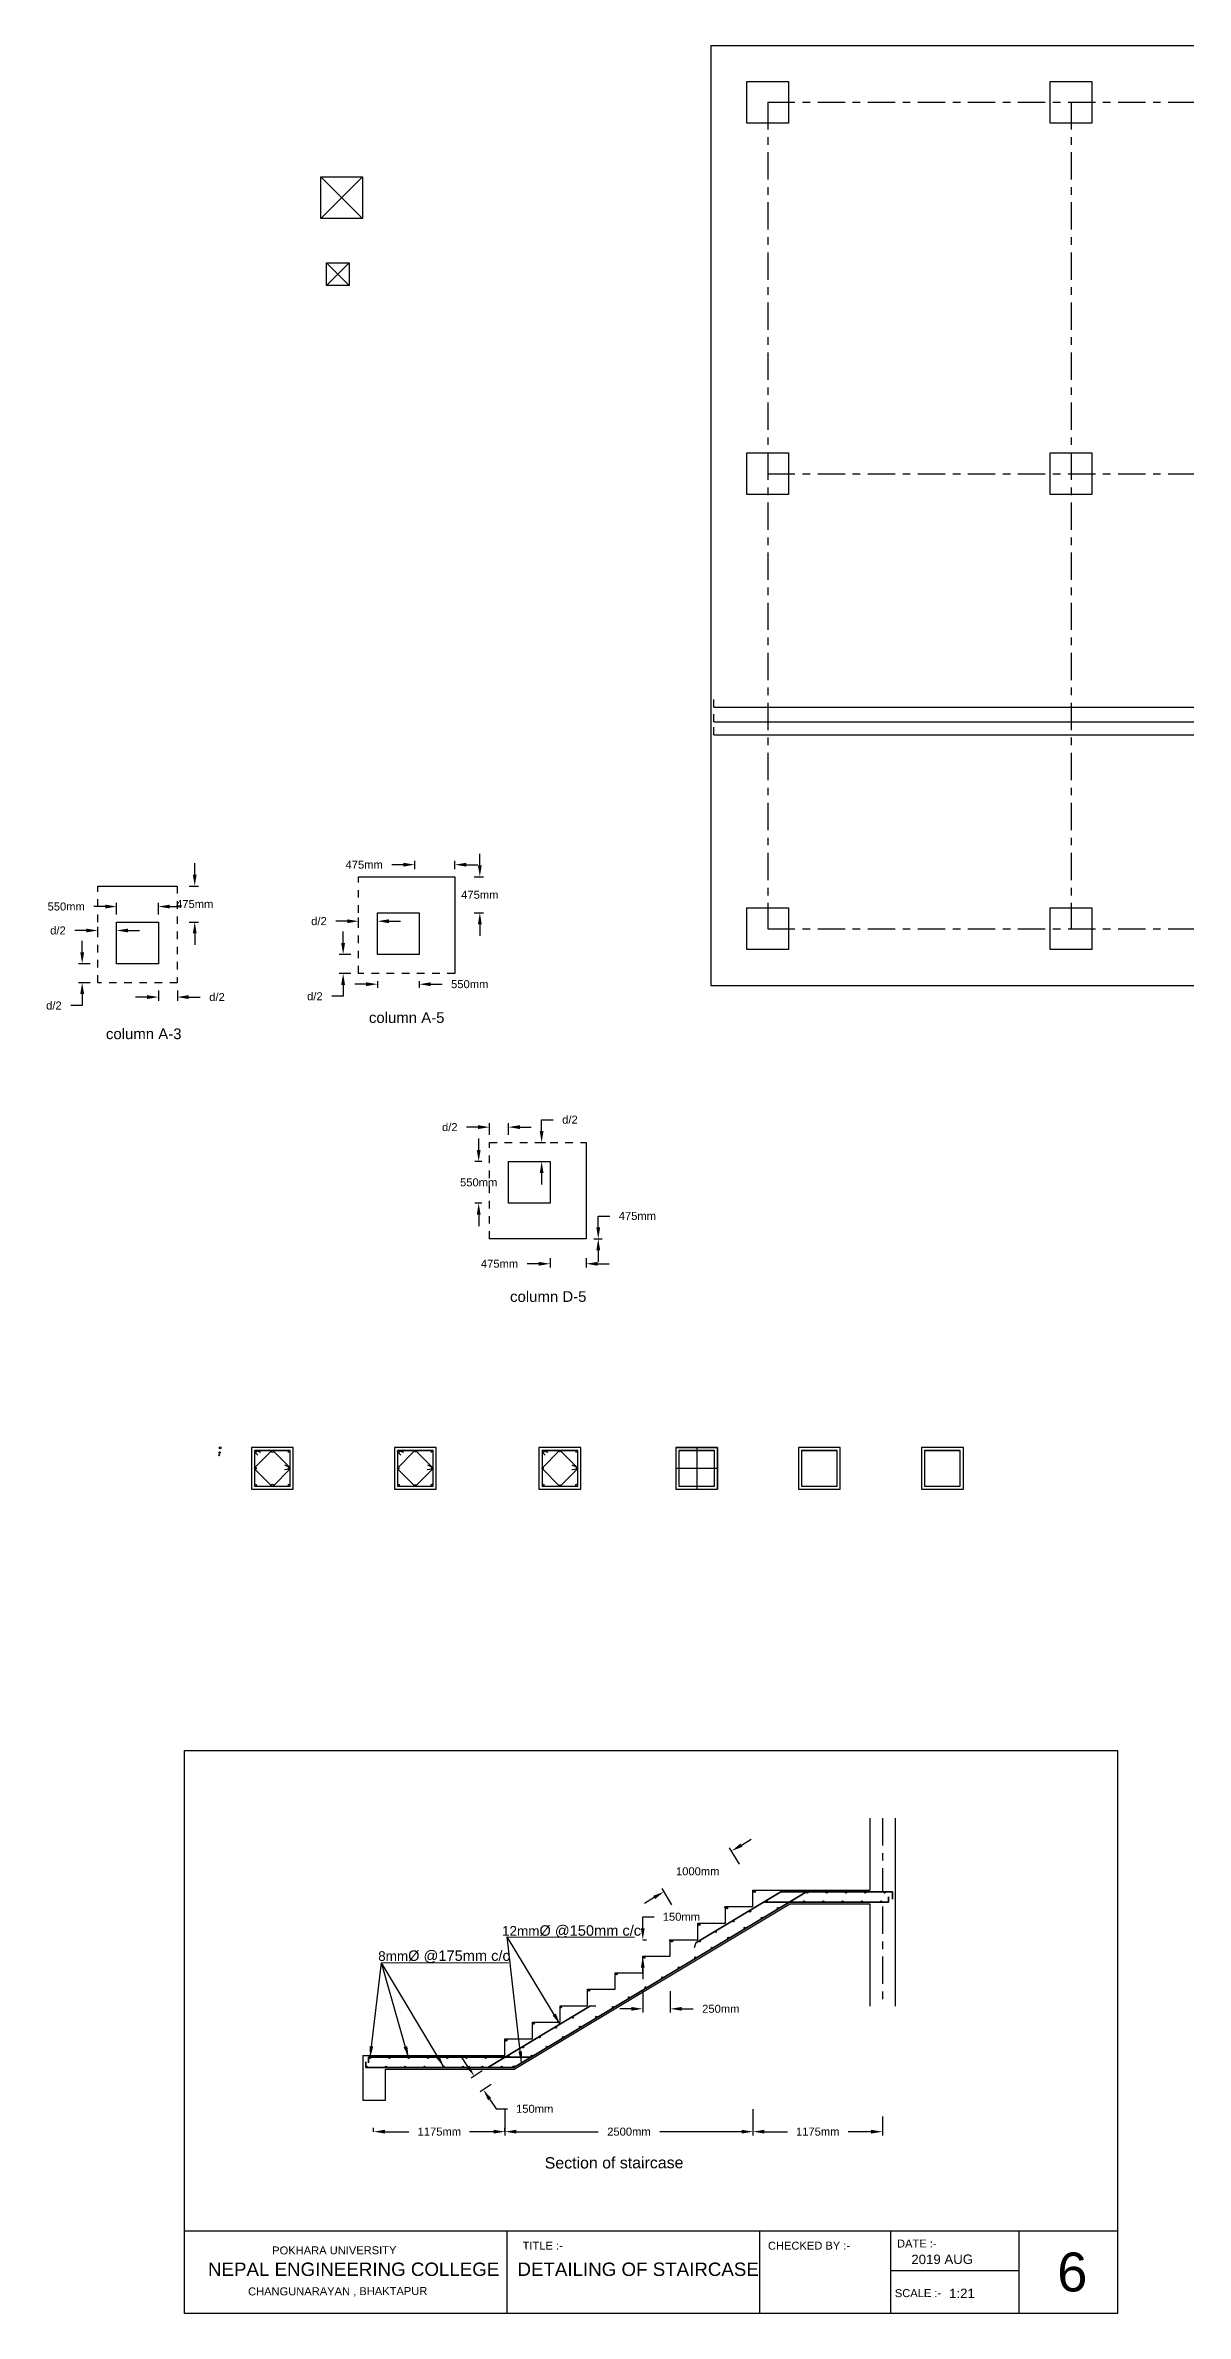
# Model space of a CAD drawing. Header units: metres. Extents: x 3 to 189, y -54 to 67.
# Drawn here: x 90.41 to 105.45, y -6.73 to 23.18 of the extents above; entities that cross this region are included whole.
import ezdxf

# ---------------------------------------------------------------- set-up
doc = ezdxf.new("R2010")
doc.units = ezdxf.units.M
doc.header["$LTSCALE"] = 0.015
doc.header["$MEASUREMENT"] = 0
doc.linetypes.add('ACAD_ISO04W100', pattern=[30, 24, -3, 0, -3])
doc.linetypes.add('DASHED2', pattern=[0.375, 0.25, -0.125])
doc.styles.get("Standard").update_dxf_attribs({"font": 'arial.ttf'})
doc.dimstyles.get("Standard").update_dxf_attribs({"dimscale": 1.005, "dimtxt": 0.105, "dimasz": 0.15, "dimexe": 0.05, "dimexo": 0.1, "dimgap": 0.125, "dimtad": 0, "dimtih": 1, "dimtoh": 1, "dimdec": 4, "dimzin": 0, "dimdsep": 46, "dimtxsty": 'Standard', "dimcen": 0.115, "dimadec": 3, "dimazin": 0, "dimtfac": 1, "dimtdec": 4, "dimtofl": 0, "dimtmove": 0, "dimatfit": 3, "dimfxl": 1, "dimfxlon": 1, "dimtolj": 1, "dimtzin": 0, "dimarcsym": 0})

# ---------------------------------------------------------------- blocks, each defined once
blk = doc.blocks.new('*D42')
at = {"color": 0, "linetype": 'Continuous', "lineweight": -2, "transparency": 16777216}
for p, q in [((98.288, -1.648), (98.288, -1.497)), ((98.288, -1.497), (98.439, -1.497)), ((98.288, -1.799), (98.338, -1.799)), ((98.288, -2.017), (98.338, -2.017)), ((98.288, -2.168), (98.288, -2.318))]:
    blk.add_line(p, q, dxfattribs=at)
at = {"color": 0, "linetype": 'Continuous', "transparency": 16777216}
for points in [[(98.263, -1.648), (98.313, -1.648), (98.288, -1.799)], [(98.263, -2.168), (98.313, -2.168), (98.288, -2.017)]]:
    blk.add_solid(points, dxfattribs=at)
at = {"layer": 'Defpoints', "color": 0, "linetype": 'Continuous', "transparency": 16777216}
for p in [(98.288, -1.799), (98.288, -1.799), (98.288, -2.017)]:
    blk.add_point(p, dxfattribs=at)
at = {"color": 0, "linetype": 'Continuous', "transparency": 16777216, "insert": (98.797, -1.497), "char_height": 0.1055, "attachment_point": 5}
blk.add_mtext('\\A1;150mm', dxfattribs=at)
blk = doc.blocks.new('*D43')
at = {"color": 0, "linetype": 'Continuous', "lineweight": -2, "transparency": 16777216}
for p, q in [((98.288, -2.48), (98.288, -2.761)), ((98.651, -2.48), (98.651, -2.761)), ((98.137, -2.711), (97.986, -2.711)), ((98.802, -2.711), (98.953, -2.711))]:
    blk.add_line(p, q, dxfattribs=at)
at = {"color": 0, "linetype": 'Continuous', "transparency": 16777216}
for points in [[(98.137, -2.686), (98.137, -2.736), (98.288, -2.711)], [(98.802, -2.686), (98.802, -2.736), (98.651, -2.711)]]:
    blk.add_solid(points, dxfattribs=at)
at = {"layer": 'Defpoints', "color": 0, "linetype": 'Continuous', "transparency": 16777216}
for p in [(98.288, -2.379), (98.651, -2.379), (98.651, -2.711)]:
    blk.add_point(p, dxfattribs=at)
at = {"color": 0, "linetype": 'Continuous', "transparency": 16777216, "insert": (99.317, -2.711), "char_height": 0.1055, "attachment_point": 5}
blk.add_mtext('\\A1;250mm', dxfattribs=at)
blk = doc.blocks.new('*D47')
at = {"color": 0, "linetype": 'Continuous', "lineweight": -2, "transparency": 16777216}
for p, q in [((95.982, -3.472), (95.899, -3.346)), ((96.17, -3.528), (96.024, -3.625)), ((96.291, -3.71), (96.145, -3.807)), ((96.27, -3.905), (96.354, -4.03)), ((96.354, -4.03), (96.505, -4.03))]:
    blk.add_line(p, q, dxfattribs=at)
at = {"color": 0, "linetype": 'Continuous', "transparency": 16777216}
for points in [[(96.003, -3.458), (95.961, -3.486), (96.066, -3.597)], [(96.291, -3.891), (96.249, -3.918), (96.187, -3.779)]]:
    blk.add_solid(points, dxfattribs=at)
at = {"layer": 'Defpoints', "color": 0, "linetype": 'Continuous', "transparency": 16777216}
for p in [(96.253, -3.473), (96.187, -3.779), (96.374, -3.654)]:
    blk.add_point(p, dxfattribs=at)
at = {"color": 0, "linetype": 'Continuous', "transparency": 16777216, "insert": (96.863, -4.03), "char_height": 0.1055, "attachment_point": 5}
blk.add_mtext('\\A1;150mm', dxfattribs=at)
blk = doc.blocks.new('*D44')
at = {"color": 0, "linetype": 'Continuous', "lineweight": -2, "transparency": 16777216}
for p, q in [((96.471, -4.035), (96.471, -4.382)), ((99.741, -4.035), (99.741, -4.382)), ((96.622, -4.331), (97.701, -4.331)), ((99.59, -4.331), (98.512, -4.331))]:
    blk.add_line(p, q, dxfattribs=at)
at = {"color": 0, "linetype": 'Continuous', "transparency": 16777216}
for points in [[(96.622, -4.306), (96.622, -4.356), (96.471, -4.331)], [(99.59, -4.306), (99.59, -4.356), (99.741, -4.331)]]:
    blk.add_solid(points, dxfattribs=at)
at = {"layer": 'Defpoints', "color": 0, "linetype": 'Continuous', "transparency": 16777216}
for p in [(96.471, -3.935), (99.741, -3.935), (99.741, -4.331)]:
    blk.add_point(p, dxfattribs=at)
at = {"color": 0, "linetype": 'Continuous', "transparency": 16777216, "insert": (98.106, -4.331), "char_height": 0.1055, "attachment_point": 5}
blk.add_mtext('\\A1;2500mm', dxfattribs=at)
blk = doc.blocks.new('*D45')
at = {"color": 0, "linetype": 'Continuous', "lineweight": -2, "transparency": 16777216}
for p, q in [((99.741, -4.131), (99.741, -4.382)), ((101.448, -4.131), (101.448, -4.382)), ((99.892, -4.331), (100.195, -4.331)), ((101.298, -4.331), (100.994, -4.331))]:
    blk.add_line(p, q, dxfattribs=at)
at = {"color": 0, "linetype": 'Continuous', "transparency": 16777216}
for points in [[(99.892, -4.306), (99.892, -4.356), (99.741, -4.331)], [(101.298, -4.306), (101.298, -4.356), (101.448, -4.331)]]:
    blk.add_solid(points, dxfattribs=at)
at = {"layer": 'Defpoints', "color": 0, "linetype": 'Continuous', "transparency": 16777216}
for p in [(99.741, -4.031), (101.448, -4.031), (101.448, -4.331)]:
    blk.add_point(p, dxfattribs=at)
at = {"color": 0, "linetype": 'Continuous', "transparency": 16777216, "insert": (100.595, -4.331), "char_height": 0.1055, "attachment_point": 5}
blk.add_mtext('\\A1;1175mm', dxfattribs=at)
blk = doc.blocks.new('*D46')
at = {"color": 0, "linetype": 'Continuous', "lineweight": -2, "transparency": 16777216}
for p, q in [((94.74, -4.331), (94.74, -4.281)), ((94.89, -4.331), (95.206, -4.331)), ((96.321, -4.331), (96.005, -4.331)), ((96.471, -4.331), (96.471, -4.281))]:
    blk.add_line(p, q, dxfattribs=at)
at = {"color": 0, "linetype": 'Continuous', "transparency": 16777216}
for points in [[(94.89, -4.306), (94.89, -4.356), (94.74, -4.331)], [(96.321, -4.306), (96.321, -4.356), (96.471, -4.331)]]:
    blk.add_solid(points, dxfattribs=at)
at = {"layer": 'Defpoints', "color": 0, "linetype": 'Continuous', "transparency": 16777216}
for p in [(94.74, -4.331), (94.74, -4.331), (96.471, -4.331)]:
    blk.add_point(p, dxfattribs=at)
at = {"color": 0, "linetype": 'Continuous', "transparency": 16777216, "insert": (95.606, -4.331), "char_height": 0.1055, "attachment_point": 5}
blk.add_mtext('\\A1;1175mm', dxfattribs=at)
blk = doc.blocks.new('*D61')
at = {"color": 0, "linetype": 'Continuous', "lineweight": -2, "transparency": 16777216}
for p, q in [((99.564, -0.805), (99.433, -0.587)), ((99.588, -0.553), (99.718, -0.475)), ((98.673, -1.34), (98.542, -1.122)), ((98.439, -1.242), (98.309, -1.32))]:
    blk.add_line(p, q, dxfattribs=at)
at = {"color": 0, "linetype": 'Continuous', "transparency": 16777216}
for points in [[(99.576, -0.531), (99.601, -0.574), (99.459, -0.63)], [(98.426, -1.221), (98.451, -1.264), (98.568, -1.165)]]:
    blk.add_solid(points, dxfattribs=at)
at = {"layer": 'Defpoints', "color": 0, "linetype": 'Continuous', "transparency": 16777216}
for p in [(99.459, -0.63), (99.616, -0.891), (98.725, -1.426)]:
    blk.add_point(p, dxfattribs=at)
at = {"color": 0, "linetype": 'Continuous', "transparency": 16777216, "insert": (99.013, -0.898), "char_height": 0.1055, "attachment_point": 5}
blk.add_mtext('\\A1;1000mm', dxfattribs=at)
blk = doc.blocks.new('*D86')
at = {"color": 0, "lineweight": -2, "ltscale": 0.01, "transparency": 16777216}
for p, q in [((91.751, 10.632), (91.6, 10.632)), ((91.902, 10.721), (91.902, 10.582)), ((92.152, 10.721), (92.152, 10.582)), ((92.302, 10.632), (92.453, 10.632))]:
    blk.add_line(p, q, dxfattribs=at)
at = {"color": 0, "ltscale": 0.01, "transparency": 16777216}
for points in [[(91.751, 10.658), (91.751, 10.607), (91.902, 10.632)], [(92.302, 10.658), (92.302, 10.607), (92.152, 10.632)]]:
    blk.add_solid(points, dxfattribs=at)
at = {"layer": 'Defpoints', "color": 0, "ltscale": 0.01, "transparency": 16777216}
for p in [(91.902, 10.822), (92.152, 10.822), (92.152, 10.632)]:
    blk.add_point(p, dxfattribs=at)
at = {"color": 0, "ltscale": 0.01, "transparency": 16777216, "insert": (92.675, 10.632), "char_height": 0.1055, "attachment_point": 5}
blk.add_mtext('\\A1;d/2', dxfattribs=at)
blk = doc.blocks.new('*D87')
at = {"color": 0, "lineweight": -2, "ltscale": 0.01, "transparency": 16777216}
for p, q in [((92.381, 12.247), (92.381, 12.398)), ((92.309, 12.097), (92.431, 12.097)), ((92.309, 11.622), (92.431, 11.622)), ((92.381, 11.471), (92.381, 11.32))]:
    blk.add_line(p, q, dxfattribs=at)
at = {"color": 0, "ltscale": 0.01, "transparency": 16777216}
for points in [[(92.356, 12.247), (92.406, 12.247), (92.381, 12.097)], [(92.356, 11.471), (92.406, 11.471), (92.381, 11.622)]]:
    blk.add_solid(points, dxfattribs=at)
at = {"layer": 'Defpoints', "color": 0, "ltscale": 0.01, "transparency": 16777216}
for p in [(92.208, 12.097), (92.381, 12.097), (92.208, 11.622)]:
    blk.add_point(p, dxfattribs=at)
at = {"color": 0, "ltscale": 0.01, "transparency": 16777216, "insert": (92.381, 11.859), "char_height": 0.1055, "attachment_point": 5}
blk.add_mtext('\\A1;475mm', dxfattribs=at)
blk = doc.blocks.new('*D88')
at = {"color": 0, "lineweight": -2, "ltscale": 0.01, "transparency": 16777216}
for p, q in [((90.897, 11.222), (90.897, 11.373)), ((91.001, 11.072), (90.847, 11.072)), ((91.001, 10.822), (90.847, 10.822)), ((90.897, 10.52), (90.747, 10.52)), ((90.897, 10.671), (90.897, 10.52))]:
    blk.add_line(p, q, dxfattribs=at)
at = {"color": 0, "ltscale": 0.01, "transparency": 16777216}
for points in [[(90.872, 11.222), (90.923, 11.222), (90.897, 11.072)], [(90.872, 10.671), (90.923, 10.671), (90.897, 10.822)]]:
    blk.add_solid(points, dxfattribs=at)
at = {"layer": 'Defpoints', "color": 0, "ltscale": 0.01, "transparency": 16777216}
for p in [(91.102, 11.072), (90.897, 10.822), (91.102, 10.822)]:
    blk.add_point(p, dxfattribs=at)
at = {"color": 0, "ltscale": 0.01, "transparency": 16777216, "insert": (90.525, 10.52), "char_height": 0.1055, "attachment_point": 5}
blk.add_mtext('\\A1;d/2', dxfattribs=at)
blk = doc.blocks.new('*D89')
at = {"color": 0, "lineweight": -2, "ltscale": 0.01, "transparency": 16777216}
for p, q in [((90.951, 11.51), (90.8, 11.51)), ((91.102, 11.51), (91.102, 11.56)), ((91.352, 11.51), (91.352, 11.56)), ((91.502, 11.51), (91.653, 11.51))]:
    blk.add_line(p, q, dxfattribs=at)
at = {"color": 0, "ltscale": 0.01, "transparency": 16777216}
for points in [[(90.951, 11.535), (90.951, 11.485), (91.102, 11.51)], [(91.502, 11.535), (91.502, 11.485), (91.352, 11.51)]]:
    blk.add_solid(points, dxfattribs=at)
at = {"layer": 'Defpoints', "color": 0, "ltscale": 0.01, "transparency": 16777216}
for p in [(91.102, 11.51), (91.102, 11.435), (91.352, 11.435)]:
    blk.add_point(p, dxfattribs=at)
at = {"color": 0, "ltscale": 0.01, "transparency": 16777216, "insert": (90.578, 11.51), "char_height": 0.1055, "attachment_point": 5}
blk.add_mtext('\\A1;d/2', dxfattribs=at)
blk = doc.blocks.new('*D91')
at = {"color": 0, "lineweight": -2, "ltscale": 0.01, "transparency": 16777216}
for p, q in [((94.338, 11.345), (94.338, 11.495)), ((94.441, 11.194), (94.287, 11.194)), ((94.441, 10.944), (94.287, 10.944)), ((94.338, 10.793), (94.338, 10.642)), ((94.338, 10.642), (94.187, 10.642))]:
    blk.add_line(p, q, dxfattribs=at)
at = {"color": 0, "ltscale": 0.01, "transparency": 16777216}
for points in [[(94.312, 11.345), (94.363, 11.345), (94.338, 11.194)], [(94.312, 10.793), (94.363, 10.793), (94.338, 10.944)]]:
    blk.add_solid(points, dxfattribs=at)
at = {"layer": 'Defpoints', "color": 0, "ltscale": 0.01, "transparency": 16777216}
for p in [(94.542, 11.194), (94.338, 10.944), (94.542, 10.944)]:
    blk.add_point(p, dxfattribs=at)
at = {"color": 0, "ltscale": 0.01, "transparency": 16777216, "insert": (93.965, 10.642), "char_height": 0.1055, "attachment_point": 5}
blk.add_mtext('\\A1;d/2', dxfattribs=at)
blk = doc.blocks.new('*D90')
at = {"color": 0, "lineweight": -2, "ltscale": 0.01, "transparency": 16777216}
for p, q in [((94.542, 11.633), (94.542, 11.683)), ((94.792, 11.633), (94.792, 11.683)), ((94.391, 11.633), (94.24, 11.633)), ((94.942, 11.633), (95.093, 11.633))]:
    blk.add_line(p, q, dxfattribs=at)
at = {"color": 0, "ltscale": 0.01, "transparency": 16777216}
for points in [[(94.391, 11.658), (94.391, 11.607), (94.542, 11.633)], [(94.942, 11.658), (94.942, 11.607), (94.792, 11.633)]]:
    blk.add_solid(points, dxfattribs=at)
at = {"layer": 'Defpoints', "color": 0, "ltscale": 0.01, "transparency": 16777216}
for p in [(94.542, 11.633), (94.542, 11.558), (94.792, 11.558)]:
    blk.add_point(p, dxfattribs=at)
at = {"color": 0, "ltscale": 0.01, "transparency": 16777216, "insert": (94.019, 11.633), "char_height": 0.1055, "attachment_point": 5}
blk.add_mtext('\\A1;d/2', dxfattribs=at)
blk = doc.blocks.new('*D92')
at = {"color": 0, "lineweight": -2, "ltscale": 0.01, "transparency": 16777216}
for p, q in [((95.132, 12.378), (94.981, 12.378)), ((95.282, 12.319), (95.282, 12.428)), ((95.811, 12.319), (95.811, 12.428)), ((95.962, 12.378), (96.112, 12.378))]:
    blk.add_line(p, q, dxfattribs=at)
at = {"color": 0, "ltscale": 0.01, "transparency": 16777216}
for points in [[(95.132, 12.403), (95.132, 12.353), (95.282, 12.378)], [(95.962, 12.403), (95.962, 12.353), (95.811, 12.378)]]:
    blk.add_solid(points, dxfattribs=at)
at = {"layer": 'Defpoints', "color": 0, "ltscale": 0.01, "transparency": 16777216}
for p in [(95.282, 12.378), (95.282, 12.219), (95.811, 12.219)]:
    blk.add_point(p, dxfattribs=at)
at = {"color": 0, "ltscale": 0.01, "transparency": 16777216, "insert": (94.615, 12.378), "char_height": 0.1055, "attachment_point": 5}
blk.add_mtext('\\A1;475mm', dxfattribs=at)
blk = doc.blocks.new('*D93')
at = {"color": 0, "lineweight": -2, "ltscale": 0.01, "transparency": 16777216}
for p, q in [((96.14, 12.37), (96.14, 12.52)), ((96.066, 12.219), (96.19, 12.219)), ((96.066, 11.744), (96.19, 11.744)), ((96.14, 11.593), (96.14, 11.442))]:
    blk.add_line(p, q, dxfattribs=at)
at = {"color": 0, "ltscale": 0.01, "transparency": 16777216}
for points in [[(96.115, 12.37), (96.165, 12.37), (96.14, 12.219)], [(96.115, 11.593), (96.165, 11.593), (96.14, 11.744)]]:
    blk.add_solid(points, dxfattribs=at)
at = {"layer": 'Defpoints', "color": 0, "ltscale": 0.01, "transparency": 16777216}
for p in [(95.965, 12.219), (95.965, 11.744), (96.14, 11.744)]:
    blk.add_point(p, dxfattribs=at)
at = {"color": 0, "ltscale": 0.01, "transparency": 16777216, "insert": (96.14, 11.981), "char_height": 0.1055, "attachment_point": 5}
blk.add_mtext('\\A1;475mm', dxfattribs=at)
blk = doc.blocks.new('*D94')
at = {"color": 0, "lineweight": -2, "ltscale": 0.01, "transparency": 16777216}
for p, q in [((91.201, 11.826), (91.05, 11.826)), ((91.352, 11.722), (91.352, 11.876)), ((91.902, 11.722), (91.902, 11.876)), ((92.052, 11.826), (92.203, 11.826))]:
    blk.add_line(p, q, dxfattribs=at)
at = {"color": 0, "ltscale": 0.01, "transparency": 16777216}
for points in [[(91.201, 11.851), (91.201, 11.801), (91.352, 11.826)], [(92.052, 11.851), (92.052, 11.801), (91.902, 11.826)]]:
    blk.add_solid(points, dxfattribs=at)
at = {"layer": 'Defpoints', "color": 0, "ltscale": 0.01, "transparency": 16777216}
for p in [(91.352, 11.826), (91.352, 11.622), (91.902, 11.622)]:
    blk.add_point(p, dxfattribs=at)
at = {"color": 0, "ltscale": 0.01, "transparency": 16777216, "insert": (90.687, 11.826), "char_height": 0.1055, "attachment_point": 5}
blk.add_mtext('\\A1;550mm', dxfattribs=at)
blk = doc.blocks.new('*D95')
at = {"color": 0, "lineweight": -2, "ltscale": 0.01, "transparency": 16777216}
for p, q in [((94.641, 10.802), (94.49, 10.802)), ((94.792, 10.842), (94.792, 10.752)), ((95.342, 10.842), (95.342, 10.752)), ((95.492, 10.802), (95.643, 10.802))]:
    blk.add_line(p, q, dxfattribs=at)
at = {"color": 0, "ltscale": 0.01, "transparency": 16777216}
for points in [[(94.641, 10.827), (94.641, 10.777), (94.792, 10.802)], [(95.492, 10.827), (95.492, 10.777), (95.342, 10.802)]]:
    blk.add_solid(points, dxfattribs=at)
at = {"layer": 'Defpoints', "color": 0, "ltscale": 0.01, "transparency": 16777216}
for p in [(94.792, 10.943), (95.342, 10.943), (95.342, 10.802)]:
    blk.add_point(p, dxfattribs=at)
at = {"color": 0, "ltscale": 0.01, "transparency": 16777216, "insert": (96.007, 10.802), "char_height": 0.1055, "attachment_point": 5}
blk.add_mtext('\\A1;550mm', dxfattribs=at)
blk = doc.blocks.new('*D99')
at = {"color": 0, "lineweight": -2, "ltscale": 0.01, "transparency": 16777216}
for p, q in [((96.116, 8.917), (95.965, 8.917)), ((96.267, 8.814), (96.267, 8.968)), ((96.517, 8.814), (96.517, 8.968)), ((96.668, 8.917), (96.818, 8.917))]:
    blk.add_line(p, q, dxfattribs=at)
at = {"color": 0, "ltscale": 0.01, "transparency": 16777216}
for points in [[(96.116, 8.943), (96.116, 8.892), (96.267, 8.917)], [(96.668, 8.943), (96.668, 8.892), (96.517, 8.917)]]:
    blk.add_solid(points, dxfattribs=at)
at = {"layer": 'Defpoints', "color": 0, "ltscale": 0.01, "transparency": 16777216}
for p in [(96.267, 8.917), (96.267, 8.713), (96.517, 8.713)]:
    blk.add_point(p, dxfattribs=at)
at = {"color": 0, "ltscale": 0.01, "transparency": 16777216, "insert": (95.744, 8.917), "char_height": 0.1055, "attachment_point": 5}
blk.add_mtext('\\A1;d/2', dxfattribs=at)
blk = doc.blocks.new('*D98')
at = {"color": 0, "lineweight": -2, "ltscale": 0.01, "transparency": 16777216}
for p, q in [((96.955, 8.864), (96.955, 9.015)), ((96.955, 9.015), (97.106, 9.015)), ((96.955, 8.713), (97.006, 8.713)), ((96.955, 8.463), (97.006, 8.463)), ((96.955, 8.312), (96.955, 8.162))]:
    blk.add_line(p, q, dxfattribs=at)
at = {"color": 0, "ltscale": 0.01, "transparency": 16777216}
for points in [[(96.93, 8.864), (96.98, 8.864), (96.955, 8.713)], [(96.93, 8.312), (96.98, 8.312), (96.955, 8.463)]]:
    blk.add_solid(points, dxfattribs=at)
at = {"layer": 'Defpoints', "color": 0, "ltscale": 0.01, "transparency": 16777216}
for p in [(96.88, 8.713), (96.955, 8.713), (96.88, 8.463)]:
    blk.add_point(p, dxfattribs=at)
at = {"color": 0, "ltscale": 0.01, "transparency": 16777216, "insert": (97.328, 9.015), "char_height": 0.1055, "attachment_point": 5}
blk.add_mtext('\\A1;d/2', dxfattribs=at)
blk = doc.blocks.new('*D100')
at = {"color": 0, "lineweight": -2, "ltscale": 0.01, "transparency": 16777216}
for p, q in [((97.701, 7.595), (97.701, 7.745)), ((97.701, 7.745), (97.852, 7.745)), ((97.642, 7.444), (97.751, 7.444)), ((97.642, 7.444), (97.751, 7.444)), ((97.701, 7.293), (97.701, 7.142))]:
    blk.add_line(p, q, dxfattribs=at)
at = {"color": 0, "ltscale": 0.01, "transparency": 16777216}
for points in [[(97.676, 7.595), (97.726, 7.595), (97.701, 7.444)], [(97.676, 7.293), (97.726, 7.293), (97.701, 7.444)]]:
    blk.add_solid(points, dxfattribs=at)
at = {"layer": 'Defpoints', "color": 0, "ltscale": 0.01, "transparency": 16777216}
for p in [(97.542, 7.444), (97.542, 7.444), (97.701, 7.444)]:
    blk.add_point(p, dxfattribs=at)
at = {"color": 0, "ltscale": 0.01, "transparency": 16777216, "insert": (98.217, 7.745), "char_height": 0.1055, "attachment_point": 5}
blk.add_mtext('\\A1;475mm', dxfattribs=at)
blk = doc.blocks.new('*D97')
at = {"color": 0, "lineweight": -2, "ltscale": 0.01, "transparency": 16777216}
for p, q in [((97.067, 7.189), (97.067, 7.065)), ((97.542, 7.189), (97.542, 7.065)), ((96.916, 7.115), (96.765, 7.115)), ((97.693, 7.115), (97.843, 7.115))]:
    blk.add_line(p, q, dxfattribs=at)
at = {"color": 0, "ltscale": 0.01, "transparency": 16777216}
for points in [[(96.916, 7.14), (96.916, 7.09), (97.067, 7.115)], [(97.693, 7.14), (97.693, 7.09), (97.542, 7.115)]]:
    blk.add_solid(points, dxfattribs=at)
at = {"layer": 'Defpoints', "color": 0, "ltscale": 0.01, "transparency": 16777216}
for p in [(97.067, 7.289), (97.542, 7.289), (97.067, 7.115)]:
    blk.add_point(p, dxfattribs=at)
at = {"color": 0, "ltscale": 0.01, "transparency": 16777216, "insert": (96.4, 7.115), "char_height": 0.1055, "attachment_point": 5}
blk.add_mtext('\\A1;475mm', dxfattribs=at)
blk = doc.blocks.new('*D96')
at = {"color": 0, "lineweight": -2, "ltscale": 0.01, "transparency": 16777216}
for p, q in [((96.125, 8.614), (96.125, 8.765)), ((96.165, 8.463), (96.075, 8.463)), ((96.165, 7.913), (96.075, 7.913)), ((96.125, 7.762), (96.125, 7.612))]:
    blk.add_line(p, q, dxfattribs=at)
at = {"color": 0, "ltscale": 0.01, "transparency": 16777216}
for points in [[(96.1, 8.614), (96.15, 8.614), (96.125, 8.463)], [(96.1, 7.762), (96.15, 7.762), (96.125, 7.913)]]:
    blk.add_solid(points, dxfattribs=at)
at = {"layer": 'Defpoints', "color": 0, "ltscale": 0.01, "transparency": 16777216}
for p in [(96.266, 8.463), (96.125, 7.913), (96.266, 7.913)]:
    blk.add_point(p, dxfattribs=at)
at = {"color": 0, "ltscale": 0.01, "transparency": 16777216, "insert": (96.125, 8.188), "char_height": 0.1055, "attachment_point": 5}
blk.add_mtext('\\A1;550mm', dxfattribs=at)

msp = doc.modelspace()

# ---------------------------------------------------------------- hatches: boundary and pattern name
at = {"linetype": 'Continuous'}
h = msp.add_hatch(color=256, dxfattribs=at)
h.dxf.hatch_style = 1
h.paths.add_polyline_path([(94.63855, -3.47579, 0.37275667), (94.64602, -3.48442), (94.64851, -3.48442, 0.37275667), (94.65599, -3.47579, 1)])
h.paths.add_polyline_path([(94.9067, -3.46874, 0.61311821), (94.89285, -3.47579, 0.37275667), (94.90032, -3.48442), (94.90281, -3.48442, 0.12201389), (94.9067, -3.48284)])
h.paths.add_polyline_path([(94.9067, -3.46874), (94.9067, -3.48284, 0.23983474), (94.91028, -3.47579, 0.23983474)])
h.paths.add_polyline_path([(95.14715, -3.47579, 0.37275667), (95.15462, -3.48442), (95.15711, -3.48442, 0.37275667), (95.16458, -3.47579, 1)])
h.paths.add_polyline_path([(95.40144, -3.47579, 0.37275667), (95.40891, -3.48442), (95.41141, -3.48442, 0.37275667), (95.41888, -3.47579, 1)])
h.paths.add_polyline_path([(95.67318, -3.47579, 1), (95.65574, -3.47579, 0.37275667), (95.66321, -3.48442), (95.66571, -3.48442, 0.37275667)])
h.paths.add_polyline_path([(95.91004, -3.47579, 0.37275667), (95.91751, -3.48442), (95.92001, -3.48442, 0.37275667), (95.92748, -3.47579, 1)])
h.paths.add_polyline_path([(96.18178, -3.47579, 1), (96.16434, -3.47579, 0.37275667), (96.17181, -3.48442), (96.17431, -3.48442, 0.37275667)])
h.paths.add_polyline_path([(96.41864, -3.47579, 0.37275667), (96.42611, -3.48442), (96.4286, -3.48442, 0.37275667), (96.43607, -3.47579, 1)])
h.paths.add_polyline_path([(96.57885, -3.47335, 1), (96.59629, -3.47335, 1)])
h.paths.add_polyline_path([(96.93662, -3.08497, 0.41830844), (96.92778, -3.07625), (96.92027, -3.08076, 0.12661284), (96.91919, -3.08497, 1)])
h.paths.add_polyline_path([(97.15248, -2.95732, 1), (97.13504, -2.95732, 1)])
h.paths.add_polyline_path([(97.37242, -2.82615, 1), (97.35498, -2.82615, 1)])
h.paths.add_polyline_path([(97.01492, -3.21115, 1), (97.03235, -3.21115, 1)])
h.paths.add_polyline_path([(97.24347, -3.08497, 1), (97.22603, -3.08497, 1)])
h.paths.add_polyline_path([(97.45098, -2.94941, 1), (97.46842, -2.94941, 1)])
h.paths.add_polyline_path([(97.68351, -2.8184, 1), (97.66607, -2.8184, 1)])
h.paths.add_polyline_path([(97.88705, -2.68764, 1), (97.90449, -2.68764, 1)])
h.paths.add_polyline_path([(98.11601, -2.55955, 1), (98.09857, -2.55955, 1)])
h.paths.add_polyline_path([(98.53626, -2.29777, 1), (98.5537, -2.29777, 1)])
h.paths.add_polyline_path([(98.75447, -2.16688, 1), (98.77191, -2.16688, 1)])
h.paths.add_polyline_path([(98.31812, -2.42866, 1), (98.33556, -2.42866, 1)])
h.paths.add_polyline_path([(98.97243, -2.03599, 1), (98.98987, -2.03599, 1)])
h.paths.add_polyline_path([(99.1902, -1.9051, 1), (99.20764, -1.9051, 1)])
h.paths.add_polyline_path([(99.40776, -1.77421, 1), (99.42519, -1.77421, 1)])
h.paths.add_polyline_path([(99.62397, -1.64332, 1), (99.6414, -1.64332, 1)])
h.paths.add_polyline_path([(99.84935, -1.51243, 0.37275667), (99.85682, -1.52106), (99.86627, -1.51538, 0.08669016), (99.86679, -1.51243, 1)])
h.paths.add_polyline_path([(100.07812, -1.38154, 1), (100.06068, -1.38154, 1)])
h.paths.add_polyline_path([(100.42277, -1.29609, 1), (100.40533, -1.29609, 0.37275667), (100.4128, -1.30471), (100.4153, -1.30471, 0.37275667)])
h.paths.add_polyline_path([(100.67707, -1.29609, 1), (100.65963, -1.29609, 0.37275667), (100.6671, -1.30471), (100.6696, -1.30471, 0.37275667)])
h.paths.add_polyline_path([(100.91393, -1.29609, 0.37275667), (100.9214, -1.30471), (100.9239, -1.30471, 0.37275667), (100.93137, -1.29609, 1)])
h.paths.add_polyline_path([(101.16823, -1.29609, 0.37275667), (101.1757, -1.30471), (101.17819, -1.30471, 0.37275667), (101.18567, -1.29609, 1)])
h.paths.add_polyline_path([(101.42253, -1.29609, 0.37275667), (101.43, -1.30471), (101.43249, -1.30471, 0.37275667), (101.43996, -1.29609, 1)])
h.paths.add_polyline_path([(101.46759, -1.17685, 1), (101.48503, -1.17685, 1)])
h.paths.add_polyline_path([(101.21329, -1.17685, 1), (101.23073, -1.17685, 1)])
h.paths.add_polyline_path([(100.97643, -1.17685, 1), (100.95899, -1.17685, 1)])
h.paths.add_polyline_path([(100.72213, -1.17685, 1), (100.7047, -1.17685, 1)])
h.paths.add_polyline_path([(100.4504, -1.17685, 1), (100.46784, -1.17685, 1)])
h.paths.add_polyline_path([(99.92985, -1.29547, 1), (99.91241, -1.29547, 1)])
h.paths.add_polyline_path([(99.77219, -1.16615, 1), (99.75475, -1.16615, 1)])
h.paths.add_polyline_path([(99.40611, -1.38428, 1), (99.38867, -1.38428, 1)])
h.paths.add_polyline_path([(99.69511, -1.42672, 1), (99.71255, -1.42672, 1)])
h.paths.add_polyline_path([(99.48968, -1.55678, 1), (99.47224, -1.55678, 1)])
h.paths.add_polyline_path([(99.04183, -1.60194, 1), (99.02439, -1.60194, 1)])
h.paths.add_polyline_path([(98.6826, -1.81953, 1), (98.66517, -1.81953, 1)])
h.paths.add_polyline_path([(98.31604, -2.03559, 1), (98.2986, -2.03559, 1)])
h.paths.add_polyline_path([(97.95099, -2.254, 1), (97.93355, -2.254, 1)])
h.paths.add_polyline_path([(97.58849, -2.46797, 1), (97.57106, -2.46797, 1)])
h.paths.add_polyline_path([(97.22022, -2.68894, 1), (97.20278, -2.68894, 1)])
h.paths.add_polyline_path([(96.84271, -2.90606, 1), (96.86015, -2.90606, 1)])
h.paths.add_polyline_path([(96.47957, -3.12788, 1), (96.49701, -3.12788, 1)])
h = msp.add_hatch(color=256, dxfattribs=at)
h.dxf.hatch_style = 1
h.paths.add_polyline_path([(99.03732, -1.81046), (99.03028, -1.81468, 0.13593296), (99.02904, -1.81917, 1), (99.04648, -1.81917, 0.42907202)])
h.paths.add_polyline_path([(99.24052, -1.69408, 1), (99.25796, -1.69408, 1)])
h = msp.add_hatch(color=256, dxfattribs=at)
h.dxf.hatch_style = 1
h.paths.add_polyline_path([(94.7014, -3.35517, 1), (94.68396, -3.35517, 1)])
h.paths.add_polyline_path([(94.93826, -3.35517, 1), (94.95569, -3.35517, 1)])
h.paths.add_polyline_path([(95.19256, -3.35517, 1), (95.20999, -3.35517, 1)])
h.paths.add_polyline_path([(95.46429, -3.35517, 1), (95.44685, -3.35517, 1)])
h.paths.add_polyline_path([(95.70115, -3.35517, 1), (95.71859, -3.35517, 1)])
h.paths.add_polyline_path([(95.97289, -3.35517, 1), (95.95545, -3.35517, 1)])
h.paths.add_polyline_path([(96.20975, -3.35517, 1), (96.22719, -3.35517, 1)])
h.paths.add_polyline_path([(96.51209, -3.33118, 1), (96.52953, -3.33118, 1)])
h.paths.add_polyline_path([(96.69929, -3.2184, 1), (96.71673, -3.2184, 1)])
h = msp.add_hatch(color=256, dxfattribs=at)
h.dxf.hatch_style = 1
h.paths.add_polyline_path([(96.81577, -3.33083, 1), (96.83321, -3.33083, 1)])

# ---------------------------------------------------------------- linework, layer by layer
for p, q in [((99.18506, 23.18344), (99.18506, 10.78344)), ((99.18506, 23.18344), (117.44506, 23.18344)), ((94.0439, 21.44806), (94.5939, 20.89806)), ((94.0439, 20.89806), (94.5939, 21.44806)), ((94.11909, 20.31438), (94.41909, 20.01438)), ((94.11909, 20.01438), (94.41909, 20.31438)), ((99.22619, 14.45518), (99.22619, 14.55561)), ((99.22619, 14.45518), (117.39267, 14.45518)), ((99.22619, 14.26212), (99.22619, 14.36255)), ((99.22619, 14.26212), (117.39267, 14.26212)), ((99.22619, 14.09199), (99.22619, 14.19242)), ((99.22619, 14.09199), (117.39267, 14.09199)), ((99.18506, 10.78344), (117.44506, 10.78344)), ((101.28131, -0.1964), (101.28131, -1.14487)), ((101.61553, -0.1964), (101.61553, -2.67557)), ((99.74099, -1.36284), (99.74099, -1.14487)), ((99.74099, -1.14487), (101.28131, -1.14487)), ((96.59236, -3.50621), (100.22677, -1.32651)), ((99.3777, -1.58081), (99.3777, -1.36284)), ((99.3777, -1.36284), (99.74099, -1.36284)), ((100.22677, -1.32651), (101.28131, -1.32651)), ((101.28131, -1.32651), (101.28131, -2.67557)), ((99.01442, -1.79878), (99.01442, -1.58081)), ((99.01442, -1.58081), (99.3777, -1.58081)), ((98.28785, -2.23472), (98.28785, -2.01675)), ((98.28785, -2.01675), (98.65114, -2.01675)), ((98.65114, -2.01675), (98.65114, -1.79878)), ((98.65114, -1.79878), (99.01442, -1.79878)), ((98.98886, -1.83954), (98.9663, -1.90847)), ((97.92457, -2.45269), (97.92457, -2.23472)), ((97.92457, -2.23472), (98.28785, -2.23472)), ((97.198, -2.88863), (97.198, -2.67066)), ((97.198, -2.67066), (97.56129, -2.67066)), ((97.56129, -2.67066), (97.56129, -2.45269)), ((97.56129, -2.45269), (97.92457, -2.45269)), ((97.59892, -2.6735), (97.66959, -2.6735)), ((96.83472, -3.1066), (96.83472, -2.88863)), ((96.83472, -2.88863), (97.198, -2.88863)), ((96.47144, -3.32457), (96.47144, -3.1066)), ((96.47144, -3.1066), (96.83472, -3.1066)), ((94.59689, -3.32457), (96.47144, -3.32457)), ((94.59689, -3.32457), (94.59689, -3.50621)), ((94.59689, -3.50621), (94.59689, -3.91621)), ((94.89689, -3.50621), (96.59236, -3.50621)), ((94.89689, -3.91621), (94.89689, -3.50621)), ((94.59689, -3.91621), (94.89689, -3.91621)), ((92.24836, -5.6391), (104.54836, -5.6391)), ((96.49451, -5.6391), (96.49451, -6.73068)), ((99.82539, -5.6391), (99.82539, -6.73068)), ((101.55269, -5.6391), (101.55269, -6.73068)), ((101.55269, -5.6391), (101.55269, -6.16049)), ((103.24572, -5.6391), (103.24572, -6.73068)), ((101.55269, -6.16049), (103.24572, -6.16049))]:
    msp.add_line(p, q, dxfattribs=at)
at = {"linetype": 'ACAD_ISO04W100'}
for p, q in [((99.93506, 22.43344), (116.69506, 22.43344)), ((99.93506, 22.43344), (99.93506, 11.53344)), ((103.93506, 22.43344), (103.93506, 11.53344)), ((99.93506, 17.53344), (116.69506, 17.53344)), ((99.93506, 11.53344), (116.69506, 11.53344)), ((101.44842, -0.1964), (101.44842, -1.16667)), ((101.44842, -1.36284), (101.44842, -2.67557))]:
    msp.add_line(p, q, dxfattribs=at)
at = {"ltscale": 0.01}
for p, q in [((91.10163, 12.09658), (92.15163, 12.09658)), ((94.54175, 12.219), (95.81096, 12.219)), ((95.81096, 12.219), (95.81096, 10.944)), ((97.54178, 8.71317), (97.54178, 7.44396)), ((97.54178, 7.44396), (96.26678, 7.44396)), ((93.39953, 4.65233), (93.17012, 4.42548)), ((93.17012, 4.63549), (93.21316, 4.58938)), ((93.18605, 4.65233), (93.2491, 4.62901)), ((93.64012, 4.42229), (93.41132, 4.65233)), ((95.01405, 4.69233), (95.01405, 4.14233)), ((95.05405, 4.65233), (95.52405, 4.65233)), ((95.28419, 4.65233), (95.05405, 4.42161)), ((95.05405, 4.63527), (95.09675, 4.58938)), ((95.06964, 4.65233), (95.13269, 4.62901)), ((95.52253, 4.42229), (95.29373, 4.65233)), ((95.52405, 4.18233), (95.52405, 4.65233)), ((97.19144, 4.65233), (96.95988, 4.42018)), ((96.95988, 4.63527), (97.00257, 4.58938)), ((96.97547, 4.65233), (97.03852, 4.62901)), ((97.42836, 4.42229), (97.19816, 4.65233)), ((97.46988, 4.14233), (97.46988, 4.69233)), ((98.72374, 4.69233), (99.27374, 4.69233)), ((98.99874, 4.69233), (98.99874, 4.14233)), ((99.27374, 4.69233), (99.27374, 4.14233)), ((93.17012, 4.40975), (93.39812, 4.18233)), ((93.41319, 4.18233), (93.64012, 4.41138)), ((93.635, 4.40621), (93.56518, 4.39553)), ((93.63405, 4.42839), (93.57028, 4.45795)), ((95.05405, 4.41281), (95.28487, 4.18233)), ((95.29335, 4.18233), (95.52253, 4.41138)), ((95.51742, 4.40621), (95.44759, 4.39553)), ((95.51647, 4.42839), (95.45269, 4.45795)), ((96.95988, 4.41371), (97.19147, 4.18233)), ((97.19819, 4.18233), (97.42836, 4.41138)), ((97.42324, 4.40621), (97.35341, 4.39553)), ((97.42229, 4.42839), (97.35852, 4.45795)), ((98.72374, 4.41733), (99.27374, 4.41733)), ((93.40512, 4.18233), (93.40512, 4.18233))]:
    msp.add_line(p, q, dxfattribs=at)
at = {"linetype": 'DASHED2', "ltscale": 0.01}
for p, q in [((91.10163, 10.82158), (91.10163, 12.09658)), ((92.15163, 12.09658), (92.15163, 10.82158)), ((94.54175, 10.944), (94.54175, 12.219)), ((91.35163, 11.07158), (91.35163, 11.62158)), ((91.90163, 11.62158), (91.90163, 11.07158)), ((91.90163, 11.07158), (91.35163, 11.07158)), ((92.15163, 10.82158), (91.10163, 10.82158)), ((95.81096, 10.944), (94.54175, 10.944)), ((96.26678, 7.44396), (96.26678, 8.71317)), ((96.26678, 8.71317), (97.54178, 8.71317))]:
    msp.add_line(p, q, dxfattribs=at)
for p, q in [((93.17012, 4.65233), (93.64012, 4.65233)), ((95.05405, 4.65233), (95.52405, 4.65233)), ((96.95988, 4.65233), (97.42988, 4.65233)), ((98.76374, 4.65233), (99.23374, 4.65233)), ((100.37938, 4.65233), (100.84938, 4.65233)), ((102.00447, 4.65233), (102.47447, 4.65233))]:
    msp.add_line(p, q)
at = {"linetype": 'Continuous', "lineweight": 35}
for p, q in [((96.58632, -3.48442), (100.44715, -1.16667)), ((100.11031, -1.16667), (98.98886, -1.83954)), ((100.11031, -1.16667), (101.58037, -1.16667)), ((101.58037, -1.16667), (101.58037, -1.26482)), ((99.88023, -1.30471), (101.52715, -1.30471)), ((101.52715, -1.30471), (101.52715, -1.23331)), ((96.24762, -3.48442), (97.59892, -2.6735)), ((94.63855, -3.48442), (94.63855, -3.41054)), ((94.63855, -3.48442), (96.58632, -3.48442)), ((94.93111, -3.34637), (94.67272, -3.34637)), ((94.67272, -3.34637), (94.67272, -3.42461)), ((94.93111, -3.34637), (96.81627, -3.34637))]:
    msp.add_line(p, q, dxfattribs=at)
at = {"linetype": 'Continuous'}
for points in [[(99.66006, 22.70844), (100.21006, 22.70844), (100.21006, 22.15844), (99.66006, 22.15844)], [(103.66006, 22.70844), (104.21006, 22.70844), (104.21006, 22.15844), (103.66006, 22.15844)], [(94.0439, 21.44806), (94.5939, 21.44806), (94.5939, 20.89806), (94.0439, 20.89806)], [(94.11909, 20.31438), (94.41909, 20.31438), (94.41909, 20.01438), (94.11909, 20.01438)], [(99.66006, 17.80844), (100.21006, 17.80844), (100.21006, 17.25844), (99.66006, 17.25844)], [(103.66006, 17.80844), (104.21006, 17.80844), (104.21006, 17.25844), (103.66006, 17.25844)], [(94.79175, 11.744), (95.34175, 11.744), (95.34175, 11.194), (94.79175, 11.194)], [(99.66006, 11.80844), (100.21006, 11.80844), (100.21006, 11.25844), (99.66006, 11.25844)], [(103.66006, 11.80844), (104.21006, 11.80844), (104.21006, 11.25844), (103.66006, 11.25844)], [(91.35163, 11.62158), (91.90163, 11.62158), (91.90163, 11.07158), (91.35163, 11.07158)], [(97.06678, 8.46317), (97.06678, 7.91317), (96.51678, 7.91317), (96.51678, 8.46317)], [(92.24836, 0.69432), (104.54836, 0.69432), (104.54836, -6.73068), (92.24836, -6.73068)]]:
    msp.add_lwpolyline(points, close=True, dxfattribs=at)
for points in [[(93.13012, 4.14233), (93.68012, 4.14233), (93.68012, 4.69233), (93.13012, 4.69233)], [(93.17012, 4.18233), (93.64012, 4.18233), (93.64012, 4.65233), (93.17012, 4.65233)], [(95.01405, 4.14233), (95.56405, 4.14233), (95.56405, 4.69233), (95.01405, 4.69233)], [(95.05405, 4.18233), (95.52405, 4.18233), (95.52405, 4.65233), (95.05405, 4.65233)], [(96.91988, 4.14233), (97.46988, 4.14233), (97.46988, 4.69233), (96.91988, 4.69233)], [(96.95988, 4.18233), (97.42988, 4.18233), (97.42988, 4.65233), (96.95988, 4.65233)], [(98.72374, 4.14233), (99.27374, 4.14233), (99.27374, 4.69233), (98.72374, 4.69233)], [(98.76374, 4.18233), (99.23374, 4.18233), (99.23374, 4.65233), (98.76374, 4.65233)], [(100.33938, 4.14233), (100.88938, 4.14233), (100.88938, 4.69233), (100.33938, 4.69233)], [(100.37938, 4.18233), (100.84938, 4.18233), (100.84938, 4.65233), (100.37938, 4.65233)], [(101.96447, 4.14233), (102.51447, 4.14233), (102.51447, 4.69233), (101.96447, 4.69233)], [(102.00447, 4.18233), (102.47447, 4.18233), (102.47447, 4.65233), (102.00447, 4.65233)]]:
    msp.add_lwpolyline(points, close=True)
at = {"ltscale": 0.01}
for centre, radius in [((92.70402, 4.59058), 0.008), ((92.70912, 4.62496), 0.01), ((92.7152, 4.68822), 0.0125), ((93.18361, 4.63983), 0.0125), ((93.40512, 4.63983), 0.0125), ((93.62564, 4.63983), 0.0125), ((95.06743, 4.63983), 0.0125), ((95.28905, 4.64266), 0.01), ((95.51117, 4.63983), 0.0125), ((96.97361, 4.63983), 0.0125), ((97.19488, 4.64433), 0.008), ((97.41703, 4.63983), 0.0125), ((93.18207, 4.19483), 0.0125), ((93.18349, 4.41733), 0.0125), ((93.40512, 4.19483), 0.0125), ((93.62723, 4.19483), 0.0125), ((93.62762, 4.41733), 0.0125), ((95.06405, 4.41733), 0.01), ((95.06859, 4.19581), 0.0125), ((95.28905, 4.19233), 0.01), ((95.50877, 4.19567), 0.0125), ((95.5139, 4.41642), 0.01), ((96.96789, 4.41704), 0.008), ((96.97343, 4.19527), 0.0125), ((97.19488, 4.19026), 0.008), ((97.4164, 4.19502), 0.0125), ((97.42229, 4.41656), 0.008)]:
    msp.add_circle(centre, radius, dxfattribs=at)
at = {"linetype": 'Continuous'}
for centre in [(99.76347, -1.16615), (100.45912, -1.17685), (100.71341, -1.17685), (100.96771, -1.17685), (101.22201, -1.17685), (101.47631, -1.17685), (99.3777, -1.37156), (99.39739, -1.38428), (99.70383, -1.42672), (99.92113, -1.29547), (100.0694, -1.38154), (100.41405, -1.29609), (100.66835, -1.29609), (100.92265, -1.29609), (101.17695, -1.29609), (101.43125, -1.29609), (99.03311, -1.60194), (99.24924, -1.69408), (99.41648, -1.77421), (99.48096, -1.55678), (99.63269, -1.64332), (99.85807, -1.51243), (98.30732, -2.03559), (98.65114, -1.8075), (98.67389, -1.81953), (98.98115, -2.03599), (99.03776, -1.81917), (99.19892, -1.9051), (97.94227, -2.254), (98.54498, -2.29777), (98.76319, -2.16688), (97.2115, -2.68894), (97.57977, -2.46797), (97.89577, -2.68764), (98.10729, -2.55955), (98.32684, -2.42866), (96.85143, -2.90606), (97.14376, -2.95732), (97.3637, -2.82615), (97.4597, -2.94941), (97.67479, -2.8184), (96.48829, -3.12788), (96.70801, -3.2184), (96.9279, -3.08497), (97.02363, -3.21115), (97.23475, -3.08497), (94.64727, -3.47579), (94.69268, -3.35517), (94.90157, -3.47579), (94.94698, -3.35517), (95.15586, -3.47579), (95.20127, -3.35517), (95.41016, -3.47579), (95.45557, -3.35517), (95.66446, -3.47579), (95.70987, -3.35517), (95.91876, -3.47579), (95.96417, -3.35517), (96.17306, -3.47579), (96.21847, -3.35517), (96.42736, -3.47579), (96.52081, -3.33118), (96.58757, -3.47335), (96.82449, -3.33083)]:
    msp.add_circle(centre, 0.00872, dxfattribs=at)

# ---------------------------------------------------------------- texts
for s, height, p in [('Section of staircase', 0.15, (96.99598, -4.81778)), ('POKHARA UNIVERSITY', 0.105, (93.40246, -5.95011)), ('TITLE :-', 0.105, (96.70416, -5.88776)), ('CHECKED BY :-', 0.105, (99.93845, -5.88776)), ('DATE :-', 0.105, (101.64019, -5.85915)), ('2019 AUG ', 0.124819, (101.82892, -6.0778)), ('6', 0.51264, (103.75282, -6.43878)), ('CHANGUNARAYAN , BHAKTAPUR', 0.105, (93.08456, -6.49068)), ('SCALE :-', 0.105, (101.61146, -6.51308)), ('1:21', 0.124819, (102.32697, -6.52661))]:
    msp.add_text(s, height=height, rotation=0.15, dxfattribs=at).set_placement(p)
at = {"linetype": 'Continuous', "attachment_point": 1}
for s, width, gutter_width, insert, char_height in [('column A-3', 2.5232685, 0.70512, (91.21065, 10.21821), 0.141024), ('column A-5', 2.5232685, 0.70512, (94.67768, 10.43231), 0.141024), ('column D-5', 2.5232685, 0.70512, (96.53856, 6.75336), 0.141024), ('12mm{\\H1.08333x;Ø @150mm c/c}', 2.2760715, 0.63604, (96.43256, -1.60906), 0.1272085), ('8mm{\\H1.08333x;Ø @175mm c/c}', 2.2760715, 0.63604, (94.80015, -1.94076), 0.1272085), ('NEPAL ENGINEERING COLLEGE', 7.6490582, 0.8836, (92.55595, -6.05702), 0.1767205), ('DETAILING OF STAIRCASE', 7.6490582, 0.8836, (96.63605, -6.05702), 0.1767205)]:
    msp.add_mtext_dynamic_manual_height_columns(s, width=width, gutter_width=gutter_width, heights=[0], dxfattribs=dict(at, insert=insert, char_height=char_height))

# ---------------------------------------------------------------- dimensions: what is measured, and where the dimension line sits
at = {"ltscale": 0.01}
dim = msp.add_aligned_dim(p1=(92.20849, 11.62158), p2=(92.20849, 12.09658), distance=-0.17267, text='475mm', dimstyle='Standard', override={"dimpost": 'm'}, dxfattribs=at)
dim.commit()
dim.dimension.update_dxf_attribs({"geometry": '*D87', "text_midpoint": (92.38116, 11.85908)})
for base, p1, p2, text, picture, middle in [((95.28238, 12.37797), (95.81096, 12.219), (95.28238, 12.219), '475mm', '*D92', (94.61516, 12.37797)), ((91.35163, 11.82614), (91.90163, 11.62158), (91.35163, 11.62158), '550mm', '*D94', (90.68653, 11.82614)), ((94.54175, 11.63258), (94.79175, 11.55772), (94.54175, 11.55772), 'd/2', '*D90', (94.01857, 11.63258)), ((91.10163, 11.51016), (91.35163, 11.4353), (91.10163, 11.4353), 'd/2', '*D89', (90.57844, 11.51016)), ((95.34175, 10.80212), (94.79175, 10.94281), (95.34175, 10.94281), '550mm', '*D95', (96.00685, 10.80212)), ((96.26678, 8.91739), (96.51678, 8.71317), (96.26678, 8.71317), 'd/2', '*D99', (95.7436, 8.91739)), ((97.06678, 7.11497), (97.54178, 7.28944), (97.06678, 7.28944), '475mm', '*D97', (96.39956, 7.11497))]:
    dim = msp.add_linear_dim(base=base, p1=p1, p2=p2, text=text, dimstyle='Standard', override={"dimpost": 'm'}, dxfattribs=at)
    dim.commit()
    dim.dimension.update_dxf_attribs({"geometry": picture, "text_midpoint": middle})
for base, p1, p2, angle, text, picture, middle in [((96.13995, 11.744), (95.96548, 12.219), (95.96548, 11.744), 90, '475mm', '*D93', (96.13995, 11.9815)), ((90.89741, 10.82158), (91.10163, 11.07158), (91.10163, 10.82158), 90, 'd/2', '*D88', (90.52498, 10.52008)), ((94.33754, 10.944), (94.54175, 11.194), (94.54175, 10.944), 90, 'd/2', '*D91', (93.9651, 10.6425)), ((96.95537, 8.71317), (96.8805, 8.46317), (96.8805, 8.71317), 270, 'd/2', '*D98', (97.3278, 9.01467)), ((96.1249, 7.91317), (96.26559, 8.46317), (96.26559, 7.91317), 270, '550mm', '*D96', (96.1249, 8.18817)), ((97.70075, 7.44396), (97.54178, 7.44396), (97.54178, 7.44396), 270, '475mm', '*D100', (98.21722, 7.74546))]:
    dim = msp.add_linear_dim(base=base, p1=p1, p2=p2, angle=angle, text=text, dimstyle='Standard', override={"dimpost": 'm'}, dxfattribs=at)
    dim.commit()
    dim.dimension.update_dxf_attribs({"geometry": picture, "text_midpoint": middle})
dim = msp.add_linear_dim(base=(92.15163, 10.63243), p1=(91.90163, 10.82188), p2=(92.15163, 10.82188), text='d/2', dimstyle='Standard', override={"dimpost": 'm'}, dxfattribs=at)
dim.commit()
dim.dimension.update_dxf_attribs({"geometry": '*D86', "text_midpoint": (92.67481, 10.63243), "dimtype": 160})
at = {"linetype": 'Continuous'}
for p1, p2, distance, text, picture, middle in [((98.72462, -1.42628), (99.61599, -0.89146), 0.30478, '1000mm', '*D61', (99.0135, -0.89753)), ((96.25326, -3.47261), (96.37418, -3.65425), -0.2252, '150mm', '*D47', (96.86318, -4.03001))]:
    dim = msp.add_aligned_dim(p1=p1, p2=p2, distance=distance, text=text, dimstyle='Standard', override={"dimpost": 'm'}, dxfattribs=at)
    dim.commit()
    dim.dimension.update_dxf_attribs({"geometry": picture, "text_midpoint": middle})
dim = msp.add_linear_dim(base=(98.28785, -1.79878), p1=(98.28785, -2.01675), p2=(98.28785, -1.79878), angle=90, text='150mm', dimstyle='Standard', override={"dimpost": 'm'}, dxfattribs=at)
dim.commit()
dim.dimension.update_dxf_attribs({"geometry": '*D42', "text_midpoint": (98.79723, -1.49728)})
for base, p1, p2, text, picture, middle in [((98.65114, -2.71089), (98.28785, -2.3792), (98.65114, -2.3792), '250mm', '*D43', (99.31713, -2.71089)), ((99.74099, -4.33129), (96.47144, -3.9348), (99.74099, -3.9348), '2500mm', '*D44', (98.10621, -4.33129)), ((101.44842, -4.33129), (99.74099, -4.03069), (101.44842, -4.03069), '1175mm', '*D45', (100.5947, -4.33129)), ((94.73959, -4.33129), (96.47144, -4.33129), (94.73959, -4.33129), '1175mm', '*D46', (95.60551, -4.33129))]:
    dim = msp.add_linear_dim(base=base, p1=p1, p2=p2, text=text, dimstyle='Standard', override={"dimpost": 'm'}, dxfattribs=at)
    dim.commit()
    dim.dimension.update_dxf_attribs({"geometry": picture, "text_midpoint": middle})

# ---------------------------------------------------------------- leaders
for points in [[(96.68963, -3.4224), (96.50011, -1.75924)], [(97.19936, -2.91689), (96.50011, -1.75924), (98.1806, -1.76638)], [(94.69268, -3.35517), (94.84407, -2.10565)], [(95.20127, -3.35517), (94.84407, -2.10565), (96.51814, -2.09866)], [(95.66446, -3.47579), (94.84407, -2.10565)]]:
    msp.add_leader(points, dimstyle='Standard', override={"dimgap": 0.125, "dimtad": 0}, dxfattribs=at)

doc.saveas('drawing.dxf')
